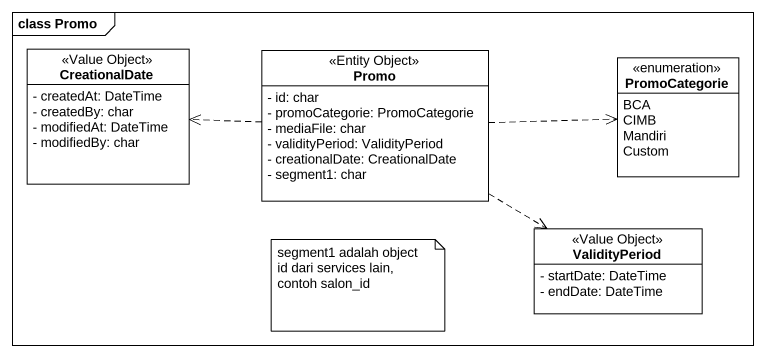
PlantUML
@startuml
mainframe class Promo
hide circle
hide empty members
skinparam classAttributeIconSize 0
class CreationalDate <<Value Object>> {
  - createdAt: DateTime
  - createdBy: char
  - modifiedAt: DateTime
  - modifiedBy: char
}
class Promo <<Entity Object>> {
  - id: char
  - promoCategorie: PromoCategorie
  - mediaFile: char
  - validityPeriod: ValidityPeriod
  - creationalDate: CreationalDate
  - segment1: char
}
enum PromoCategorie {
  BCA
  CIMB
  Mandiri
  Custom
}
class ValidityPeriod <<Value Object>> {
  - startDate: DateTime
  - endDate: DateTime
}
Promo .left.> CreationalDate
Promo .right.> PromoCategorie
Promo .right.> ValidityPeriod
note as N1
  segment1 adalah object id dari services lain, contoh salon_id
end note
@enduml
